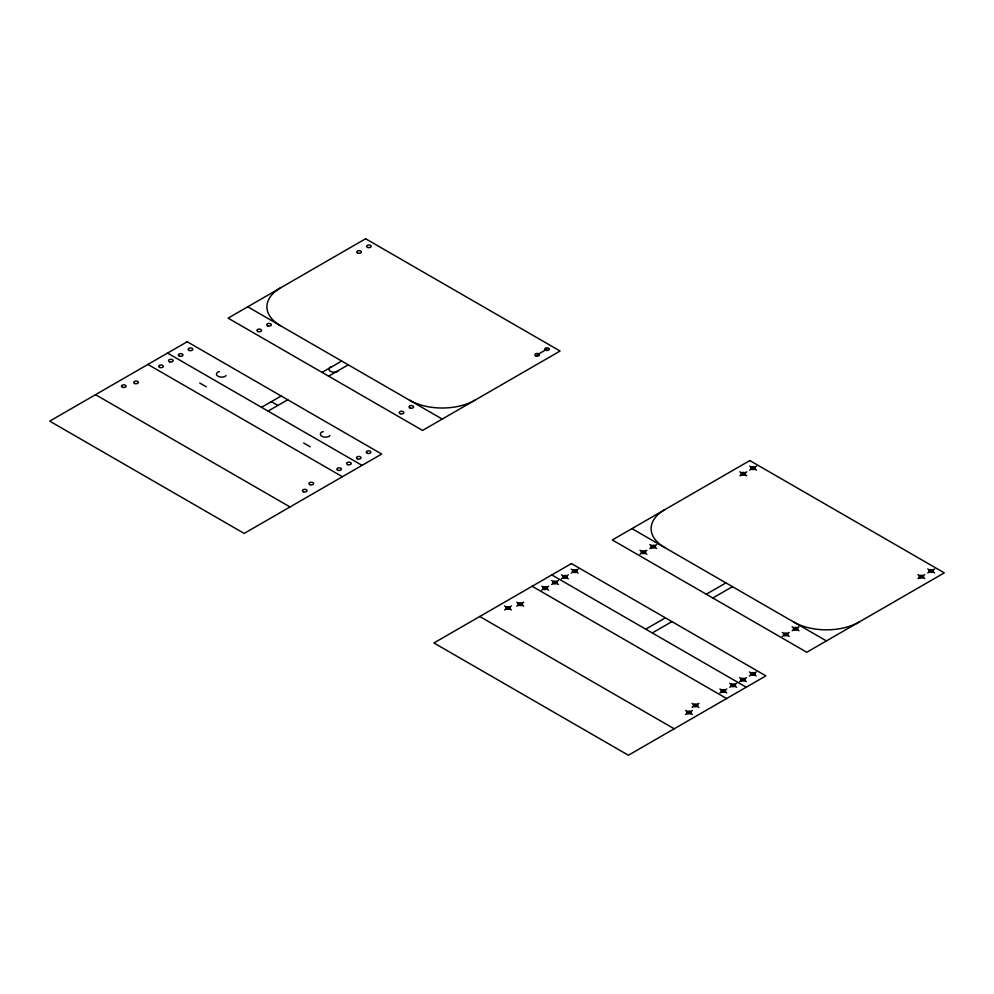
<?xml version="1.0" encoding="UTF-8"?>
<svg xmlns="http://www.w3.org/2000/svg" width="994" height="994" viewBox="0 0 994 994"><rect width="100%" height="100%" fill="white"/><g stroke="black" fill="none" stroke-linecap="round" stroke-linejoin="round"><path stroke-width="1.49" d="M219.376 371.669L217.972 371.992A5.231 3.019 0 0 0 217.972 376.254A5.231 3.019 0 0 0 225.365 376.254L225.924 375.446M261.521 407.341L281.165 395.997M322.068 372.39L341.712 361.046M268.069 411.118L287.713 399.787M328.616 376.167L348.26 364.835M323.323 431.682L321.907 431.992A5.231 3.019 0 0 0 321.907 436.267A5.231 3.019 0 0 0 329.312 436.267L329.871 435.459M537.133 354.833L546.986 349.142M504.567 609.968L511.425 606.017M541.805 590.125L548.663 586.174M551.633 584.46L558.479 580.496M561.448 578.794L568.307 574.83M571.277 573.116L578.123 569.164M739.847 475.791L746.705 471.827M749.675 470.125L756.533 466.161M516.83 606.203L523.689 602.24M639.987 554.23L646.846 550.278M649.815 548.564L656.674 544.6M645.74 629.165L665.384 617.833M706.287 594.213L725.931 582.882M652.288 632.954L671.932 621.61M712.835 598.003L732.479 586.659M782.303 636.396L789.161 632.445M792.131 630.73L798.99 626.767M692.072 707.38L698.931 703.417M719.904 692.955L726.763 689.004M729.733 687.289L736.591 683.325M739.548 681.623L746.407 677.659M749.377 675.945L756.235 671.981M917.934 578.607L924.793 574.656M927.762 572.942L934.621 568.978M685.549 714.45L692.408 710.499M749.675 466.161L756.533 470.125M927.762 568.978L934.621 572.942M739.847 471.827L746.705 475.791M917.934 574.656L924.793 578.607M247.742 306.798L442.218 419.083M631.96 528.634L826.436 640.906M649.815 544.6L656.674 548.564M792.131 626.767L798.99 630.73M330.878 367.308L330.455 367.059A5.231 3.019 0 0 0 330.455 371.334A5.231 3.019 0 0 0 337.848 371.334L337.426 371.085M639.987 550.278L646.846 554.23M782.303 632.445L789.161 636.396M571.277 569.164L578.123 573.116M749.377 671.981L756.235 675.945M271.35 401.675L277.898 405.453M561.448 574.83L568.307 578.794M739.548 677.659L746.407 681.623M167.564 353.094L362.04 465.366M551.782 574.917L746.258 687.202M551.633 580.496L558.479 584.46M729.733 683.325L736.591 687.289M199.732 383.013L206.28 386.79M303.679 443.013L310.227 446.803M541.805 586.174L548.663 590.125M719.904 689.004L726.763 692.955M147.92 364.438L342.396 476.71M532.138 586.261L726.614 698.534M516.83 602.24L523.689 606.203M692.072 703.417L698.931 707.38M504.567 606.017L511.425 609.968M685.549 710.499L692.408 714.45M95.536 394.68L290.012 506.952M479.754 616.504L674.23 728.788M280.482 325.709A46.296 26.726 0 0 1 280.482 287.9M474.958 400.184A46.296 26.726 0 0 1 409.478 400.184M859.176 622.008A46.296 26.726 0 0 1 793.697 622.008M664.7 547.532A46.296 26.726 0 0 1 664.7 509.723M187.207 341.75L49.7 421.145L244.176 533.418L381.684 454.034L187.207 341.75M365.606 238.759L228.098 318.142L422.574 430.427L560.082 351.031L365.606 238.759M571.426 563.573L433.918 642.969L628.394 755.241L765.902 675.858L571.426 563.573M749.824 460.582L612.316 539.966L806.793 652.25L944.3 572.855L749.824 460.582M347.788 464.645A2.311 1.342 0 0 0 351.255 463.477A2.311 1.342 0 0 0 347.788 462.322A2.311 1.342 0 0 0 347.788 464.645M337.96 470.311A2.311 1.342 0 0 0 341.439 469.156A2.311 1.342 0 0 0 337.96 468A2.311 1.342 0 0 0 337.96 470.311M159.723 367.432A2.311 1.342 0 0 0 163.327 366.426A2.311 1.342 0 0 0 160.009 365.121A2.311 1.342 0 0 0 159.723 367.432M169.676 361.816A2.311 1.342 0 0 0 173.155 360.648A2.311 1.342 0 0 0 169.676 359.493A2.311 1.342 0 0 0 169.676 361.816M122.597 387.312A2.311 1.342 0 0 0 126.101 386.181A2.311 1.342 0 0 0 122.647 385.001A2.311 1.342 0 0 0 122.597 387.312M134.861 383.547A2.311 1.342 0 0 0 138.365 382.417A2.311 1.342 0 0 0 134.911 381.236A2.311 1.342 0 0 0 134.861 383.547M310.004 484.687A2.311 1.342 0 0 0 313.595 483.656A2.311 1.342 0 0 0 310.24 482.376A2.311 1.342 0 0 0 310.004 484.687M303.481 491.769A2.311 1.342 0 0 0 307.071 490.725A2.311 1.342 0 0 0 303.717 489.458A2.311 1.342 0 0 0 303.481 491.769M357.467 458.917A2.311 1.342 0 0 0 361.071 457.911A2.311 1.342 0 0 0 357.753 456.606A2.311 1.342 0 0 0 357.467 458.917M367.432 453.301A2.311 1.342 0 0 0 370.899 452.146A2.311 1.342 0 0 0 367.432 450.978A2.311 1.342 0 0 0 367.432 453.301M189.183 350.422A2.311 1.342 0 0 0 192.786 349.403A2.311 1.342 0 0 0 189.469 348.111A2.311 1.342 0 0 0 189.183 350.422M179.367 356.088A2.311 1.342 0 0 0 182.971 355.082A2.311 1.342 0 0 0 179.653 353.777A2.311 1.342 0 0 0 179.367 356.088M267.721 325.87A2.311 1.342 0 0 0 271.337 324.852A2.311 1.342 0 0 0 268.007 323.559A2.311 1.342 0 0 0 267.721 325.87M258.042 331.586A2.311 1.342 0 0 0 261.521 330.43A2.311 1.342 0 0 0 258.042 329.275A2.311 1.342 0 0 0 258.042 331.586M545.83 350.298A2.311 1.342 0 0 0 549.297 349.142A2.311 1.342 0 0 0 545.83 347.987A2.311 1.342 0 0 0 545.83 350.298M536.002 355.976A2.311 1.342 0 0 0 539.481 354.808A2.311 1.342 0 0 0 536.002 353.653A2.311 1.342 0 0 0 536.002 355.976M357.902 253.147A2.311 1.342 0 0 0 361.369 251.991A2.311 1.342 0 0 0 357.902 250.823A2.311 1.342 0 0 0 357.902 253.147M367.718 247.469A2.311 1.342 0 0 0 371.197 246.313A2.311 1.342 0 0 0 367.718 245.158A2.311 1.342 0 0 0 367.718 247.469M410.187 408.087A2.311 1.342 0 0 0 413.653 406.919A2.311 1.342 0 0 0 410.187 405.763A2.311 1.342 0 0 0 410.187 408.087M400.222 413.703A2.311 1.342 0 0 0 403.825 412.684A2.311 1.342 0 0 0 400.507 411.392A2.311 1.342 0 0 0 400.222 413.703M784.577 635.576A2.311 1.342 0 0 0 788.056 634.42A2.311 1.342 0 0 0 784.577 633.265A2.311 1.342 0 0 0 784.577 635.576M794.405 629.91A2.311 1.342 0 0 0 797.871 628.755A2.311 1.342 0 0 0 794.405 627.587A2.311 1.342 0 0 0 794.405 629.91M751.936 469.292A2.311 1.342 0 0 0 755.415 468.137A2.311 1.342 0 0 0 751.936 466.981A2.311 1.342 0 0 0 751.936 469.292M741.984 474.921A2.311 1.342 0 0 0 745.587 473.902A2.311 1.342 0 0 0 742.269 472.61A2.311 1.342 0 0 0 741.984 474.921M920.084 577.75A2.311 1.342 0 0 0 923.687 576.731A2.311 1.342 0 0 0 920.369 575.439A2.311 1.342 0 0 0 920.084 577.75M929.912 572.072A2.311 1.342 0 0 0 933.515 571.065A2.311 1.342 0 0 0 930.198 569.761A2.311 1.342 0 0 0 929.912 572.072M642.261 553.409A2.311 1.342 0 0 0 645.74 552.254A2.311 1.342 0 0 0 642.261 551.098A2.311 1.342 0 0 0 642.261 553.409M651.94 547.694A2.311 1.342 0 0 0 655.555 546.675A2.311 1.342 0 0 0 652.226 545.383A2.311 1.342 0 0 0 651.94 547.694M563.586 577.912A2.311 1.342 0 0 0 567.189 576.905A2.311 1.342 0 0 0 563.871 575.613A2.311 1.342 0 0 0 563.586 577.912M573.401 572.246A2.311 1.342 0 0 0 577.005 571.239A2.311 1.342 0 0 0 573.687 569.935A2.311 1.342 0 0 0 573.401 572.246M751.65 675.125A2.311 1.342 0 0 0 755.117 673.969A2.311 1.342 0 0 0 751.65 672.814A2.311 1.342 0 0 0 751.65 675.125M741.686 680.741A2.311 1.342 0 0 0 745.289 679.734A2.311 1.342 0 0 0 741.971 678.43A2.311 1.342 0 0 0 741.686 680.741M687.699 713.593A2.311 1.342 0 0 0 691.29 712.561A2.311 1.342 0 0 0 687.935 711.282A2.311 1.342 0 0 0 687.699 713.593M694.222 706.51A2.311 1.342 0 0 0 697.813 705.479A2.311 1.342 0 0 0 694.458 704.199A2.311 1.342 0 0 0 694.222 706.51M519.079 605.371A2.311 1.342 0 0 0 522.583 604.24A2.311 1.342 0 0 0 519.129 603.06A2.311 1.342 0 0 0 519.079 605.371M506.816 609.136A2.311 1.342 0 0 0 510.32 608.005A2.311 1.342 0 0 0 506.865 606.825A2.311 1.342 0 0 0 506.816 609.136M553.894 583.64A2.311 1.342 0 0 0 557.373 582.484A2.311 1.342 0 0 0 553.894 581.328A2.311 1.342 0 0 0 553.894 583.64M543.942 589.256A2.311 1.342 0 0 0 547.545 588.249A2.311 1.342 0 0 0 544.227 586.945A2.311 1.342 0 0 0 543.942 589.256M722.042 692.085A2.311 1.342 0 0 0 725.645 691.079A2.311 1.342 0 0 0 722.327 689.774A2.311 1.342 0 0 0 722.042 692.085M732.006 686.469A2.311 1.342 0 0 0 735.473 685.313A2.311 1.342 0 0 0 732.006 684.145A2.311 1.342 0 0 0 732.006 686.469"/></g></svg>
